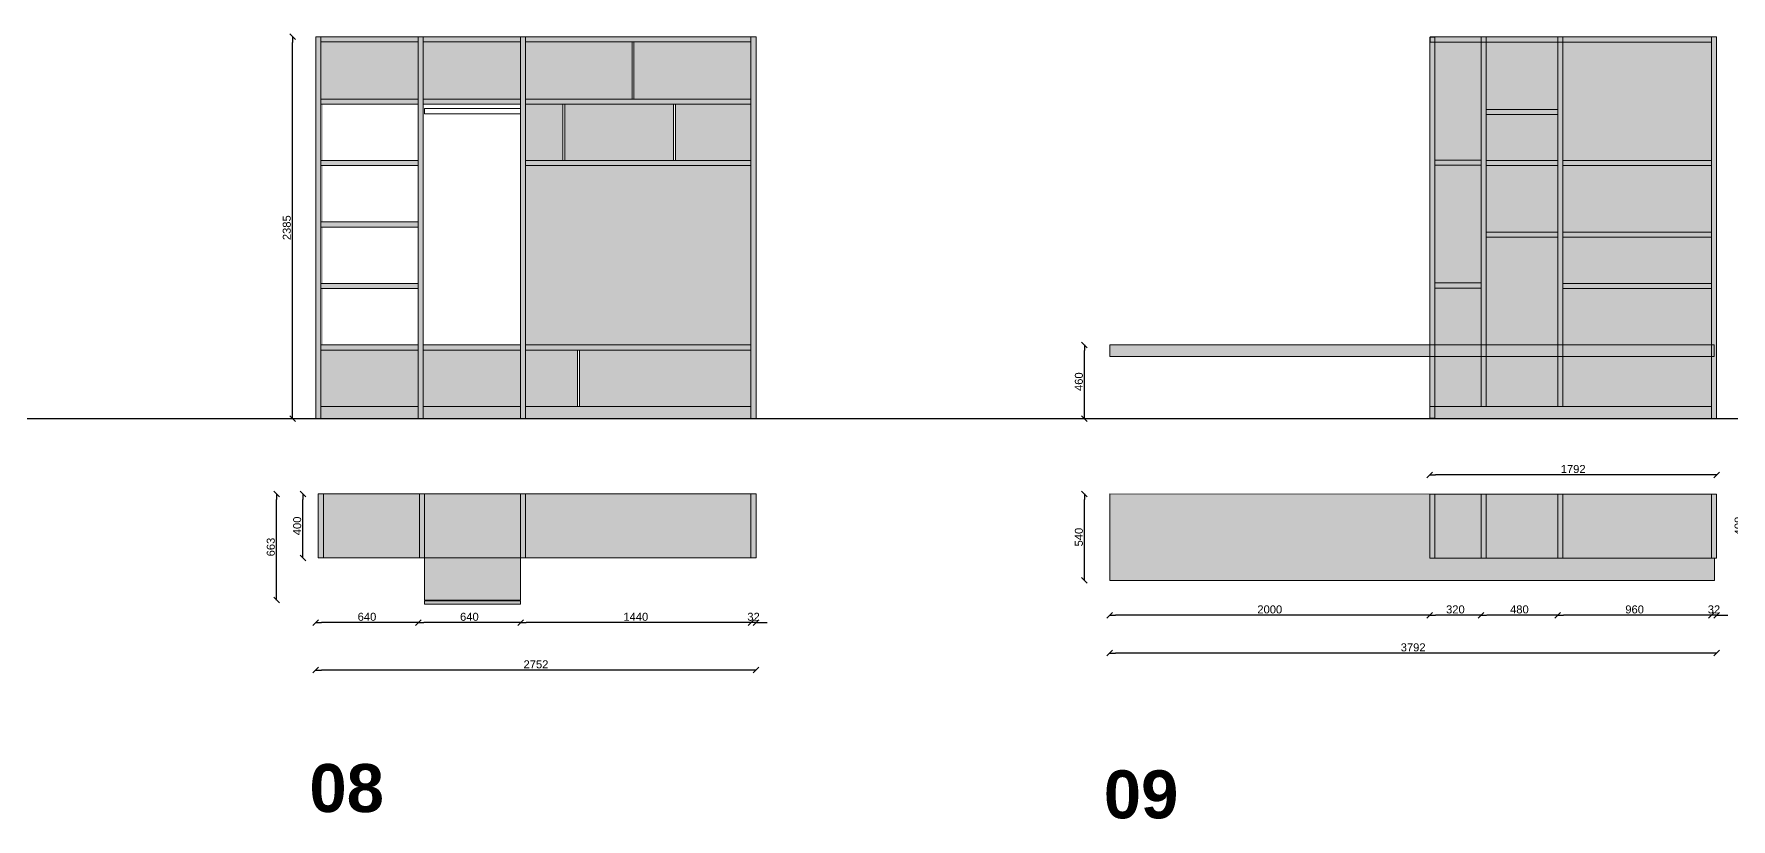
# Model space of a CAD drawing. Header units: inches. Extents: x -2150 to 187520, y -61540 to -22885.
# Drawn here: x 147314 to 157920, y -32477 to -27573 of the extents above; entities that cross this region are included whole.
import ezdxf

# ---------------------------------------------------------------- set-up
doc = ezdxf.new("R2010")
doc.units = ezdxf.units.IN
doc.header["$MEASUREMENT"] = 0
doc.layers.add('Linee arredi', color=3, linetype='Continuous', lineweight=20)
doc.layers.add('Quote', color=5, linetype='Continuous')
doc.styles.add('Arial', font='Arial.ttf')
doc.styles.add('Arial (bold)', font='Arial Bold.ttf')
doc.dimstyles.new('M&C_quote arredo', dxfattribs={"dimtxt": 50, "dimasz": 35.34668, "dimexe": 0, "dimexo": 0, "dimgap": 10, "dimtad": 1, "dimdec": 0, "dimtxsty": 'Arial', "dimblk": 'VW_SLASH', "dimcen": 0, "dimse1": 1, "dimse2": 1, "dimazin": 0, "dimtfac": 1, "dimtdec": 0, "dimtix": 1, "dimtmove": 0, "dimatfit": 0, "dimldrblk": 'VW_SLASH', "dimfxl": 0, "dimfxlon": 1, "dimfrac": 2, "dimtolj": 1, "dimarcsym": 0})

# ---------------------------------------------------------------- blocks, each defined once
blk = doc.blocks.new('VW_SLASH')
at = {"color": 0, "linetype": 'ByBlock', "lineweight": -2, "transparency": 16777216}
blk.add_line((0, 0), (-1, 0), dxfattribs=at)
at = {"color": 0, "linetype": 'Continuous', "lineweight": -2, "transparency": 16777216, "flags": 128}
blk.add_lwpolyline([(0.5, 0.5), (-0.5, -0.5)], dxfattribs=at)
blk = doc.blocks.new('*D713')
at = {"layer": 'Defpoints', "color": 0, "transparency": 16777216}
for p in [(157829, -30847), (154037, -30986), (154037, -31441)]:
    blk.add_point(p, dxfattribs=at)
at = {"layer": 'Quote', "color": 0, "lineweight": -2, "transparency": 16777216}
blk.add_line((157794, -31441), (154073, -31441), dxfattribs=at)
at = {"layer": 'Quote', "color": 0, "lineweight": -2, "transparency": 16777216, "xscale": 35.3466796875, "yscale": 35.3466796875, "zscale": 35.3466796875, "rotation": 180}
blk.add_blockref('VW_SLASH', (154037, -31441), dxfattribs=at)
at = {"layer": 'Quote', "color": 0, "lineweight": -2, "transparency": 16777216, "xscale": 35.3466796875, "yscale": 35.3466796875, "zscale": 35.3466796875}
blk.add_blockref('VW_SLASH', (157829, -31441), dxfattribs=at)
at = {"layer": 'Quote', "color": 0, "transparency": 16777216, "insert": (155933, -31405), "char_height": 50, "attachment_point": 5, "style": 'Arial'}
blk.add_mtext('\\A1;3792', dxfattribs=at)
blk = doc.blocks.new('*D714')
at = {"layer": 'Defpoints', "color": 0, "transparency": 16777216}
for p in [(154037, -30761), (156037, -30761), (154037, -31204)]:
    blk.add_point(p, dxfattribs=at)
at = {"layer": 'Quote', "color": 0, "lineweight": -2, "transparency": 16777216}
blk.add_line((156002, -31204), (154073, -31204), dxfattribs=at)
at = {"layer": 'Quote', "color": 0, "lineweight": -2, "transparency": 16777216, "xscale": 35.3466796875, "yscale": 35.3466796875, "zscale": 35.3466796875, "rotation": 180}
blk.add_blockref('VW_SLASH', (154037, -31204), dxfattribs=at)
at = {"layer": 'Quote', "color": 0, "lineweight": -2, "transparency": 16777216, "xscale": 35.3466796875, "yscale": 35.3466796875, "zscale": 35.3466796875}
blk.add_blockref('VW_SLASH', (156037, -31204), dxfattribs=at)
at = {"layer": 'Quote', "color": 0, "transparency": 16777216, "insert": (155037, -31168), "char_height": 50, "attachment_point": 5, "style": 'Arial'}
blk.add_mtext('\\A1;2000', dxfattribs=at)
blk = doc.blocks.new('*D715')
at = {"layer": 'Defpoints', "color": 0, "transparency": 16777216}
for p in [(156037, -30761), (156357, -31073), (156037, -31204)]:
    blk.add_point(p, dxfattribs=at)
at = {"layer": 'Quote', "color": 0, "lineweight": -2, "transparency": 16777216}
blk.add_line((156322, -31204), (156073, -31204), dxfattribs=at)
at = {"layer": 'Quote', "color": 0, "lineweight": -2, "transparency": 16777216, "xscale": 35.3466796875, "yscale": 35.3466796875, "zscale": 35.3466796875, "rotation": 180}
blk.add_blockref('VW_SLASH', (156037, -31204), dxfattribs=at)
at = {"layer": 'Quote', "color": 0, "lineweight": -2, "transparency": 16777216, "xscale": 35.3466796875, "yscale": 35.3466796875, "zscale": 35.3466796875}
blk.add_blockref('VW_SLASH', (156357, -31204), dxfattribs=at)
at = {"layer": 'Quote', "color": 0, "transparency": 16777216, "insert": (156197, -31168), "char_height": 50, "attachment_point": 5, "style": 'Arial'}
blk.add_mtext('\\A1;320', dxfattribs=at)
blk = doc.blocks.new('*D716')
at = {"layer": 'Defpoints', "color": 0, "transparency": 16777216}
for p in [(156357, -31073), (156837, -31073), (156357, -31204)]:
    blk.add_point(p, dxfattribs=at)
at = {"layer": 'Quote', "color": 0, "lineweight": -2, "transparency": 16777216}
blk.add_line((156802, -31204), (156393, -31204), dxfattribs=at)
at = {"layer": 'Quote', "color": 0, "lineweight": -2, "transparency": 16777216, "xscale": 35.3466796875, "yscale": 35.3466796875, "zscale": 35.3466796875, "rotation": 180}
blk.add_blockref('VW_SLASH', (156357, -31204), dxfattribs=at)
at = {"layer": 'Quote', "color": 0, "lineweight": -2, "transparency": 16777216, "xscale": 35.3466796875, "yscale": 35.3466796875, "zscale": 35.3466796875}
blk.add_blockref('VW_SLASH', (156837, -31204), dxfattribs=at)
at = {"layer": 'Quote', "color": 0, "transparency": 16777216, "insert": (156597, -31168), "char_height": 50, "attachment_point": 5, "style": 'Arial'}
blk.add_mtext('\\A1;480', dxfattribs=at)
blk = doc.blocks.new('*D717')
at = {"layer": 'Defpoints', "color": 0, "transparency": 16777216}
for p in [(156837, -31073), (157797, -31073), (156837, -31204)]:
    blk.add_point(p, dxfattribs=at)
at = {"layer": 'Quote', "color": 0, "lineweight": -2, "transparency": 16777216}
blk.add_line((157762, -31204), (156873, -31204), dxfattribs=at)
at = {"layer": 'Quote', "color": 0, "lineweight": -2, "transparency": 16777216, "xscale": 35.3466796875, "yscale": 35.3466796875, "zscale": 35.3466796875, "rotation": 180}
blk.add_blockref('VW_SLASH', (156837, -31204), dxfattribs=at)
at = {"layer": 'Quote', "color": 0, "lineweight": -2, "transparency": 16777216, "xscale": 35.3466796875, "yscale": 35.3466796875, "zscale": 35.3466796875}
blk.add_blockref('VW_SLASH', (157797, -31204), dxfattribs=at)
at = {"layer": 'Quote', "color": 0, "transparency": 16777216, "insert": (157317, -31168), "char_height": 50, "attachment_point": 5, "style": 'Arial'}
blk.add_mtext('\\A1;960', dxfattribs=at)
blk = doc.blocks.new('*D718')
at = {"layer": 'Defpoints', "color": 0, "transparency": 16777216}
for p in [(157797, -31073), (157829, -31149), (157797, -31204)]:
    blk.add_point(p, dxfattribs=at)
at = {"layer": 'Quote', "color": 0, "lineweight": -2, "transparency": 16777216}
for p, q in [((157762, -31204), (157727, -31204)), ((157829, -31204), (157797, -31204)), ((157865, -31204), (157900, -31204))]:
    blk.add_line(p, q, dxfattribs=at)
at = {"layer": 'Quote', "color": 0, "lineweight": -2, "transparency": 16777216, "xscale": 35.3466796875, "yscale": 35.3466796875, "zscale": 35.3466796875}
blk.add_blockref('VW_SLASH', (157797, -31204), dxfattribs=at)
at = {"layer": 'Quote', "color": 0, "lineweight": -2, "transparency": 16777216, "xscale": 35.3466796875, "yscale": 35.3466796875, "zscale": 35.3466796875, "rotation": 180}
blk.add_blockref('VW_SLASH', (157829, -31204), dxfattribs=at)
at = {"layer": 'Quote', "color": 0, "transparency": 16777216, "insert": (157813, -31168), "char_height": 50, "attachment_point": 5, "style": 'Arial'}
blk.add_mtext('\\A1;32', dxfattribs=at)
blk = doc.blocks.new('*D719')
at = {"layer": 'Defpoints', "color": 0, "transparency": 16777216}
for p in [(157829, -27590), (158049, -27590), (158661, -29975)]:
    blk.add_point(p, dxfattribs=at)
at = {"layer": 'Quote', "color": 0, "lineweight": -2, "transparency": 16777216}
blk.add_line((158049, -29940), (158049, -27626), dxfattribs=at)
at = {"layer": 'Quote', "color": 0, "lineweight": -2, "transparency": 16777216, "xscale": 35.3466796875, "yscale": 35.3466796875, "zscale": 35.3466796875}
for p, rotation in [((158049, -27590), 90), ((158049, -29975), 270)]:
    blk.add_blockref('VW_SLASH', p, dxfattribs=dict(at, rotation=rotation))
at = {"layer": 'Quote', "color": 0, "transparency": 16777216, "insert": (158014, -28783), "char_height": 50, "attachment_point": 5, "rotation": 90, "style": 'Arial'}
blk.add_mtext('\\A1;2385', dxfattribs=at)
blk = doc.blocks.new('*D720')
at = {"layer": 'Defpoints', "color": 0, "transparency": 16777216}
for p in [(156037, -30327), (156037, -30447), (157829, -30447)]:
    blk.add_point(p, dxfattribs=at)
at = {"layer": 'Quote', "color": 0, "lineweight": -2, "transparency": 16777216}
blk.add_line((157794, -30327), (156073, -30327), dxfattribs=at)
at = {"layer": 'Quote', "color": 0, "lineweight": -2, "transparency": 16777216, "xscale": 35.3466796875, "yscale": 35.3466796875, "zscale": 35.3466796875, "rotation": 180}
blk.add_blockref('VW_SLASH', (156037, -30327), dxfattribs=at)
at = {"layer": 'Quote', "color": 0, "lineweight": -2, "transparency": 16777216, "xscale": 35.3466796875, "yscale": 35.3466796875, "zscale": 35.3466796875}
blk.add_blockref('VW_SLASH', (157829, -30327), dxfattribs=at)
at = {"layer": 'Quote', "color": 0, "transparency": 16777216, "insert": (156933, -30291), "char_height": 50, "attachment_point": 5, "style": 'Arial'}
blk.add_mtext('\\A1;1792', dxfattribs=at)
blk = doc.blocks.new('*D721')
at = {"layer": 'Defpoints', "color": 0, "transparency": 16777216}
for p in [(153879, -29515), (154037, -29515), (154037, -29975)]:
    blk.add_point(p, dxfattribs=at)
at = {"layer": 'Quote', "color": 0, "lineweight": -2, "transparency": 16777216}
blk.add_line((153879, -29940), (153879, -29551), dxfattribs=at)
at = {"layer": 'Quote', "color": 0, "lineweight": -2, "transparency": 16777216, "xscale": 35.3466796875, "yscale": 35.3466796875, "zscale": 35.3466796875}
for p, rotation in [((153879, -29515), 90), ((153879, -29975), 270)]:
    blk.add_blockref('VW_SLASH', p, dxfattribs=dict(at, rotation=rotation))
at = {"layer": 'Quote', "color": 0, "transparency": 16777216, "insert": (153844, -29745), "char_height": 50, "attachment_point": 5, "rotation": 90, "style": 'Arial'}
blk.add_mtext('\\A1;460', dxfattribs=at)
blk = doc.blocks.new('*D722')
at = {"layer": 'Defpoints', "color": 0, "transparency": 16777216}
for p in [(153879, -30446), (154037, -30446), (154037, -30986)]:
    blk.add_point(p, dxfattribs=at)
at = {"layer": 'Quote', "color": 0, "lineweight": -2, "transparency": 16777216}
blk.add_line((153879, -30951), (153879, -30482), dxfattribs=at)
at = {"layer": 'Quote', "color": 0, "lineweight": -2, "transparency": 16777216, "xscale": 35.3466796875, "yscale": 35.3466796875, "zscale": 35.3466796875}
for p, rotation in [((153879, -30446), 90), ((153879, -30986), 270)]:
    blk.add_blockref('VW_SLASH', p, dxfattribs=dict(at, rotation=rotation))
at = {"layer": 'Quote', "color": 0, "transparency": 16777216, "insert": (153844, -30716), "char_height": 50, "attachment_point": 5, "rotation": 90, "style": 'Arial'}
blk.add_mtext('\\A1;540', dxfattribs=at)
blk = doc.blocks.new('*D723')
at = {"layer": 'Defpoints', "color": 0, "transparency": 16777216}
for p in [(157829, -30447), (158003, -30447), (157829, -30847)]:
    blk.add_point(p, dxfattribs=at)
at = {"layer": 'Quote', "color": 0, "lineweight": -2, "transparency": 16777216}
blk.add_line((158003, -30812), (158003, -30483), dxfattribs=at)
at = {"layer": 'Quote', "color": 0, "lineweight": -2, "transparency": 16777216, "xscale": 35.3466796875, "yscale": 35.3466796875, "zscale": 35.3466796875}
for p, rotation in [((158003, -30447), 90), ((158003, -30847), 270)]:
    blk.add_blockref('VW_SLASH', p, dxfattribs=dict(at, rotation=rotation))
at = {"layer": 'Quote', "color": 0, "transparency": 16777216, "insert": (157967, -30647), "char_height": 50, "attachment_point": 5, "rotation": 90, "style": 'Arial'}
blk.add_mtext('\\A1;400', dxfattribs=at)
blk = doc.blocks.new('*D732')
at = {"layer": 'Defpoints', "color": 0, "transparency": 16777216}
for p in [(150355, -29796), (151795, -29720), (150355, -31250)]:
    blk.add_point(p, dxfattribs=at)
at = {"layer": 'Quote', "color": 0, "lineweight": -2, "transparency": 16777216}
blk.add_line((151759, -31250), (150390, -31250), dxfattribs=at)
at = {"layer": 'Quote', "color": 0, "lineweight": -2, "transparency": 16777216, "xscale": 35.3466796875, "yscale": 35.3466796875, "zscale": 35.3466796875, "rotation": 180}
blk.add_blockref('VW_SLASH', (150355, -31250), dxfattribs=at)
at = {"layer": 'Quote', "color": 0, "lineweight": -2, "transparency": 16777216, "xscale": 35.3466796875, "yscale": 35.3466796875, "zscale": 35.3466796875}
blk.add_blockref('VW_SLASH', (151795, -31250), dxfattribs=at)
at = {"layer": 'Quote', "color": 0, "transparency": 16777216, "insert": (151075, -31214), "char_height": 50, "attachment_point": 5, "style": 'Arial'}
blk.add_mtext('\\A1;1440', dxfattribs=at)
blk = doc.blocks.new('*D733')
at = {"layer": 'Defpoints', "color": 0, "transparency": 16777216}
for p in [(151795, -29720), (151827, -29796), (151795, -31250)]:
    blk.add_point(p, dxfattribs=at)
at = {"layer": 'Quote', "color": 0, "lineweight": -2, "transparency": 16777216}
for p, q in [((151759, -31250), (151724, -31250)), ((151827, -31250), (151795, -31250)), ((151862, -31250), (151897, -31250))]:
    blk.add_line(p, q, dxfattribs=at)
at = {"layer": 'Quote', "color": 0, "lineweight": -2, "transparency": 16777216, "xscale": 35.3466796875, "yscale": 35.3466796875, "zscale": 35.3466796875}
blk.add_blockref('VW_SLASH', (151795, -31250), dxfattribs=at)
at = {"layer": 'Quote', "color": 0, "lineweight": -2, "transparency": 16777216, "xscale": 35.3466796875, "yscale": 35.3466796875, "zscale": 35.3466796875, "rotation": 180}
blk.add_blockref('VW_SLASH', (151827, -31250), dxfattribs=at)
at = {"layer": 'Quote', "color": 0, "transparency": 16777216, "insert": (151811, -31214), "char_height": 50, "attachment_point": 5, "style": 'Arial'}
blk.add_mtext('\\A1;32', dxfattribs=at)
blk = doc.blocks.new('*D734')
at = {"layer": 'Defpoints', "color": 0, "transparency": 16777216}
for p in [(148995, -30446), (149733, -30446), (149733, -30846)]:
    blk.add_point(p, dxfattribs=at)
at = {"layer": 'Quote', "color": 0, "lineweight": -2, "transparency": 16777216}
blk.add_line((148995, -30811), (148995, -30482), dxfattribs=at)
at = {"layer": 'Quote', "color": 0, "lineweight": -2, "transparency": 16777216, "xscale": 35.3466796875, "yscale": 35.3466796875, "zscale": 35.3466796875}
for p, rotation in [((148995, -30446), 90), ((148995, -30846), 270)]:
    blk.add_blockref('VW_SLASH', p, dxfattribs=dict(at, rotation=rotation))
at = {"layer": 'Quote', "color": 0, "transparency": 16777216, "insert": (148959, -30646), "char_height": 50, "attachment_point": 5, "rotation": 90, "style": 'Arial'}
blk.add_mtext('\\A1;400', dxfattribs=at)
blk = doc.blocks.new('*D735')
at = {"layer": 'Defpoints', "color": 0, "transparency": 16777216}
for p in [(149075, -29975), (151827, -29975), (149075, -31547)]:
    blk.add_point(p, dxfattribs=at)
at = {"layer": 'Quote', "color": 0, "lineweight": -2, "transparency": 16777216}
blk.add_line((151791, -31547), (149110, -31547), dxfattribs=at)
at = {"layer": 'Quote', "color": 0, "lineweight": -2, "transparency": 16777216, "xscale": 35.3466796875, "yscale": 35.3466796875, "zscale": 35.3466796875, "rotation": 180}
blk.add_blockref('VW_SLASH', (149075, -31547), dxfattribs=at)
at = {"layer": 'Quote', "color": 0, "lineweight": -2, "transparency": 16777216, "xscale": 35.3466796875, "yscale": 35.3466796875, "zscale": 35.3466796875}
blk.add_blockref('VW_SLASH', (151827, -31547), dxfattribs=at)
at = {"layer": 'Quote', "color": 0, "transparency": 16777216, "insert": (150451, -31511), "char_height": 50, "attachment_point": 5, "style": 'Arial'}
blk.add_mtext('\\A1;2752', dxfattribs=at)
blk = doc.blocks.new('*D736')
at = {"layer": 'Defpoints', "color": 0, "transparency": 16777216}
for p in [(149075, -29796), (149715, -29796), (149075, -31250)]:
    blk.add_point(p, dxfattribs=at)
at = {"layer": 'Quote', "color": 0, "lineweight": -2, "transparency": 16777216}
blk.add_line((149679, -31250), (149110, -31250), dxfattribs=at)
at = {"layer": 'Quote', "color": 0, "lineweight": -2, "transparency": 16777216, "xscale": 35.3466796875, "yscale": 35.3466796875, "zscale": 35.3466796875, "rotation": 180}
blk.add_blockref('VW_SLASH', (149075, -31250), dxfattribs=at)
at = {"layer": 'Quote', "color": 0, "lineweight": -2, "transparency": 16777216, "xscale": 35.3466796875, "yscale": 35.3466796875, "zscale": 35.3466796875}
blk.add_blockref('VW_SLASH', (149715, -31250), dxfattribs=at)
at = {"layer": 'Quote', "color": 0, "transparency": 16777216, "insert": (149395, -31214), "char_height": 50, "attachment_point": 5, "style": 'Arial'}
blk.add_mtext('\\A1;640', dxfattribs=at)
blk = doc.blocks.new('*D737')
at = {"layer": 'Defpoints', "color": 0, "transparency": 16777216}
for p in [(150355, -29567), (149715, -29796), (149715, -31250)]:
    blk.add_point(p, dxfattribs=at)
at = {"layer": 'Quote', "color": 0, "lineweight": -2, "transparency": 16777216}
blk.add_line((150319, -31250), (149750, -31250), dxfattribs=at)
at = {"layer": 'Quote', "color": 0, "lineweight": -2, "transparency": 16777216, "xscale": 35.3466796875, "yscale": 35.3466796875, "zscale": 35.3466796875, "rotation": 180}
blk.add_blockref('VW_SLASH', (149715, -31250), dxfattribs=at)
at = {"layer": 'Quote', "color": 0, "lineweight": -2, "transparency": 16777216, "xscale": 35.3466796875, "yscale": 35.3466796875, "zscale": 35.3466796875}
blk.add_blockref('VW_SLASH', (150355, -31250), dxfattribs=at)
at = {"layer": 'Quote', "color": 0, "transparency": 16777216, "insert": (150035, -31214), "char_height": 50, "attachment_point": 5, "style": 'Arial'}
blk.add_mtext('\\A1;640', dxfattribs=at)
blk = doc.blocks.new('*D738')
at = {"layer": 'Defpoints', "color": 0, "transparency": 16777216}
for p in [(148830, -30446), (150355, -30446), (149755, -31109)]:
    blk.add_point(p, dxfattribs=at)
at = {"layer": 'Quote', "color": 0, "lineweight": -2, "transparency": 16777216}
blk.add_line((148830, -31074), (148830, -30482), dxfattribs=at)
at = {"layer": 'Quote', "color": 0, "lineweight": -2, "transparency": 16777216, "xscale": 35.3466796875, "yscale": 35.3466796875, "zscale": 35.3466796875}
for p, rotation in [((148830, -30446), 90), ((148830, -31109), 270)]:
    blk.add_blockref('VW_SLASH', p, dxfattribs=dict(at, rotation=rotation))
at = {"layer": 'Quote', "color": 0, "transparency": 16777216, "insert": (148794, -30778), "char_height": 50, "attachment_point": 5, "rotation": 90, "style": 'Arial'}
blk.add_mtext('\\A1;663', dxfattribs=at)
blk = doc.blocks.new('*D739')
at = {"layer": 'Defpoints', "color": 0, "transparency": 16777216}
for p in [(148930, -27590), (149075, -27590), (149968, -29975)]:
    blk.add_point(p, dxfattribs=at)
at = {"layer": 'Quote', "color": 0, "lineweight": -2, "transparency": 16777216}
blk.add_line((148930, -29940), (148930, -27626), dxfattribs=at)
at = {"layer": 'Quote', "color": 0, "lineweight": -2, "transparency": 16777216, "xscale": 35.3466796875, "yscale": 35.3466796875, "zscale": 35.3466796875}
for p, rotation in [((148930, -27590), 90), ((148930, -29975), 270)]:
    blk.add_blockref('VW_SLASH', p, dxfattribs=dict(at, rotation=rotation))
at = {"layer": 'Quote', "color": 0, "transparency": 16777216, "insert": (148894, -28783), "char_height": 50, "attachment_point": 5, "rotation": 90, "style": 'Arial'}
blk.add_mtext('\\A1;2385', dxfattribs=at)

msp = doc.modelspace()

# ---------------------------------------------------------------- hatches: boundary and pattern name
at = {"layer": 'Linee arredi'}
h = msp.add_hatch(color=7, dxfattribs=at)
h.dxf.hatch_style = 1
h.paths.add_polyline_path([(149074.5, -27590.2), (149106.5, -27590.2), (149106.5, -29975.2), (149074.5, -29975.2)])
h = msp.add_hatch(color=7, dxfattribs=at)
h.dxf.hatch_style = 1
h.paths.add_polyline_path([(149106.5, -27590.2), (149714.5, -27590.2), (149714.5, -27622.2), (149106.5, -27622.2)])
h = msp.add_hatch(color=254, dxfattribs=at)
h.dxf.hatch_style = 1
h.paths.add_polyline_path([(149714.5, -27622.2), (149106.5, -27622.2), (149106.5, -27979.2), (149714.5, -27979.2)])
h.paths.add_polyline_path([(150354.5, -27622.2), (149746.5, -27622.2), (149746.5, -27979.2), (150354.5, -27979.2)])
h.paths.add_polyline_path([(151051.3, -27622.2), (150386.5, -27622.2), (150386.5, -27979.2), (151051.3, -27979.2)])
h.paths.add_polyline_path([(151794.5, -27622.2), (151063.3, -27622.2), (151063.3, -27979.2), (151794.5, -27979.2)])
h.paths.add_polyline_path([(150619.5, -28011.2), (150386.5, -28011.2), (150386.5, -28363.2), (150619.5, -28363.2)])
h.paths.add_polyline_path([(151310.5, -28011.2), (150631.5, -28011.2), (150631.5, -28363.2), (151310.5, -28363.2)])
h.paths.add_polyline_path([(151794.5, -28011.2), (151322.5, -28011.2), (151322.5, -28363.2), (151794.5, -28363.2)])
h.paths.add_polyline_path([(151794.5, -29547.2), (150723.6, -29547.2), (150723.6, -29899.2), (151794.5, -29899.2)])
h.paths.add_polyline_path([(150711.6, -29547.2), (150386.5, -29547.2), (150386.5, -29899.2), (150711.6, -29899.2)])
h.paths.add_polyline_path([(150354.5, -29547.2), (149746.5, -29547.2), (149746.5, -29899.2), (150354.5, -29899.2)])
h.paths.add_polyline_path([(149714.5, -29547.2), (149106.5, -29547.2), (149106.5, -29899.2), (149714.5, -29899.2)])
h.paths.add_polyline_path([(149120.5, -29163.2), (149106.5, -29163.2), (149106.5, -29515.2), (149714.5, -29515.2), (149714.5, -29512.8), (149120.5, -29512.8)])
h.paths.add_polyline_path([(149120.5, -28779.2), (149106.5, -28779.2), (149106.5, -29131.2), (149120.5, -29131.2)])
h.paths.add_polyline_path([(149120.5, -28395.2), (149106.5, -28395.2), (149106.5, -28747.2), (149120.5, -28747.2)])
h.paths.add_polyline_path([(149120.5, -28011.2), (149106.5, -28011.2), (149106.5, -28363.2), (149120.5, -28363.2)])
h = msp.add_hatch(color=7, dxfattribs=at)
h.dxf.hatch_style = 1
h.paths.add_polyline_path([(149714.5, -27590.2), (149746.5, -27590.2), (149746.5, -29975.2), (149714.5, -29975.2)])
h = msp.add_hatch(color=7, dxfattribs=at)
h.dxf.hatch_style = 1
h.paths.add_polyline_path([(149746.5, -27590.2), (150354.5, -27590.2), (150354.5, -27622.2), (149746.5, -27622.2)])
h = msp.add_hatch(color=7, dxfattribs=at)
h.dxf.hatch_style = 1
h.paths.add_polyline_path([(150354.5, -27590.2), (150386.5, -27590.2), (150386.5, -29975.2), (150354.5, -29975.2)])
h = msp.add_hatch(color=7, dxfattribs=at)
h.dxf.hatch_style = 1
h.paths.add_polyline_path([(150386.5, -27590.2), (151794.5, -27590.2), (151794.5, -27622.2), (150386.5, -27622.2)])
h = msp.add_hatch(color=7, dxfattribs=at)
h.dxf.hatch_style = 1
h.paths.add_polyline_path([(151794.5, -27590.2), (151826.5, -27590.2), (151826.5, -29975.2), (151794.5, -29975.2)])
h = msp.add_hatch(color=7, dxfattribs=at)
h.dxf.hatch_style = 1
h.paths.add_polyline_path([(156037.4, -27592.3), (156069.4, -27592.3), (156069.4, -29972.3), (156037.4, -29972.3)])
h = msp.add_hatch(color=7, dxfattribs=at)
h.dxf.hatch_style = 1
h.paths.add_polyline_path([(156039.2, -27623.4), (156039.2, -27591.4), (157797.4, -27591.4), (157797.4, -27623.4)])
h = msp.add_hatch(color=254, dxfattribs=at)
h.dxf.hatch_style = 1
h.paths.add_polyline_path([(156869.4, -27623.4), (156869.4, -28363.1), (157797.4, -28363.1), (157797.4, -27623.4)])
h.paths.add_polyline_path([(156357.4, -27623.4), (156069.4, -27623.4), (156069.4, -28360.2), (156357.4, -28360.2)])
h.paths.add_polyline_path([(156837.4, -28044.4), (156837.4, -27623.4), (156389.4, -27623.4), (156389.4, -28044.4)])
h.paths.add_polyline_path([(156837.4, -28363.1), (156837.4, -28076.4), (156389.4, -28076.4), (156389.4, -28363.1)])
h.paths.add_polyline_path([(156837.4, -28811), (156837.4, -28395.1), (156389.4, -28395.1), (156389.4, -28811)])
h.paths.add_polyline_path([(156357.4, -28392.2), (156069.4, -28392.2), (156069.4, -29128.1), (156357.4, -29128.1)])
h.paths.add_polyline_path([(156357.4, -29160.1), (156069.4, -29160.1), (156069.4, -29514.9), (156357.4, -29514.9)])
h.paths.add_polyline_path([(156389.4, -29514.9), (156837.4, -29514.9), (156837.4, -28843), (156389.4, -28843)])
h.paths.add_polyline_path([(157797.4, -29514.9), (157797.4, -29163), (156869.4, -29163), (156869.4, -29514.9)])
h.paths.add_polyline_path([(156869.4, -29586.9), (156869.4, -29899.2), (157797.4, -29899.2), (157797.4, -29586.9)])
h.paths.add_polyline_path([(156389.4, -29586.9), (156389.4, -29899.2), (156837.4, -29899.2), (156837.4, -29586.9)])
h.paths.add_polyline_path([(156069.4, -29586.9), (156069.4, -29899.2), (156357.4, -29899.2), (156357.4, -29586.9)])
h.paths.add_polyline_path([(156869.4, -29131), (157797.4, -29131), (157797.4, -28843), (156869.4, -28843)])
h.paths.add_polyline_path([(156869.4, -28811), (157797.4, -28811), (157797.4, -28395.1), (156869.4, -28395.1)])
h = msp.add_hatch(color=7, dxfattribs=at)
h.dxf.hatch_style = 1
h.paths.add_polyline_path([(156357.4, -27591.4), (156389.4, -27591.4), (156389.4, -29899.2), (156357.4, -29899.2)])
h = msp.add_hatch(color=7, dxfattribs=at)
h.dxf.hatch_style = 1
h.paths.add_polyline_path([(156837.4, -27591.4), (156869.4, -27591.4), (156869.4, -29899.2), (156837.4, -29899.2)])
h = msp.add_hatch(color=7, dxfattribs=at)
h.dxf.hatch_style = 1
h.paths.add_polyline_path([(157797.4, -27591.4), (157829.4, -27591.4), (157829.4, -29975.2), (157797.4, -29975.2)])
h = msp.add_hatch(color=7, dxfattribs=at)
h.dxf.hatch_style = 1
h.paths.add_polyline_path([(149106.5, -27979.2), (149714.5, -27979.2), (149714.5, -28011.2), (149106.5, -28011.2)])
h = msp.add_hatch(color=7, dxfattribs=at)
h.dxf.hatch_style = 1
h.paths.add_polyline_path([(149746.5, -27979.2), (150354.5, -27979.2), (150354.5, -28011.2), (149746.5, -28011.2)])
h = msp.add_hatch(color=7, dxfattribs=at)
h.dxf.hatch_style = 1
h.paths.add_polyline_path([(150386.5, -27979.2), (151794.5, -27979.2), (151794.5, -28011.2), (150386.5, -28011.2)])
h = msp.add_hatch(color=253, dxfattribs=at)
h.dxf.hatch_style = 1
h.paths.add_polyline_path([(151310.5, -28363.2), (151310.5, -28011.2), (150631.5, -28011.2), (150631.5, -28363.2)])
h.paths.add_polyline_path([(151322.5, -28363.2), (151794.5, -28363.2), (151794.5, -28011.2), (151322.5, -28011.2)])
h.paths.add_polyline_path([(150619.5, -28011.2), (150386.5, -28011.2), (150386.5, -28363.2), (150619.5, -28363.2)])
h = msp.add_hatch(color=7, dxfattribs=at)
h.dxf.hatch_style = 1
h.paths.add_polyline_path([(156389.3, -28076.4), (156389.3, -28044.4), (156837.3, -28044.4), (156837.3, -28076.4)])
h = msp.add_hatch(color=7, dxfattribs=at)
h.dxf.hatch_style = 1
h.paths.add_polyline_path([(149106.5, -28363.2), (149714.5, -28363.2), (149714.5, -28395.2), (149106.5, -28395.2)])
h = msp.add_hatch(color=7, dxfattribs=at)
h.dxf.hatch_style = 1
h.paths.add_polyline_path([(150386.5, -28363.2), (151794.5, -28363.2), (151794.5, -28395.2), (150386.5, -28395.2)])
h = msp.add_hatch(color=253, dxfattribs=at)
h.dxf.hatch_style = 1
h.paths.add_polyline_path([(150386.5, -29515.2), (151794.5, -29515.2), (151794.5, -28395.2), (150386.5, -28395.2)])
h = msp.add_hatch(color=7, dxfattribs=at)
h.dxf.hatch_style = 1
h.paths.add_polyline_path([(156069.4, -28392.2), (156069.4, -28360.2), (156357.4, -28360.2), (156357.4, -28392.2)])
h = msp.add_hatch(color=7, dxfattribs=at)
h.dxf.hatch_style = 1
h.paths.add_polyline_path([(156389.4, -28395.1), (156389.4, -28363.1), (156837.4, -28363.1), (156837.4, -28395.1)])
h = msp.add_hatch(color=7, dxfattribs=at)
h.dxf.hatch_style = 1
h.paths.add_polyline_path([(156869.4, -28395.1), (156869.4, -28363.1), (157797.4, -28363.1), (157797.4, -28395.1)])
h = msp.add_hatch(color=7, dxfattribs=at)
h.dxf.hatch_style = 1
h.paths.add_polyline_path([(149106.5, -28747.2), (149714.5, -28747.2), (149714.5, -28779.2), (149106.5, -28779.2)])
h = msp.add_hatch(color=7, dxfattribs=at)
h.dxf.hatch_style = 1
h.paths.add_polyline_path([(156389.4, -28843), (156389.4, -28811), (156837.4, -28811), (156837.4, -28843)])
h = msp.add_hatch(color=7, dxfattribs=at)
h.dxf.hatch_style = 1
h.paths.add_polyline_path([(156869.4, -28843), (156869.4, -28811), (157797.4, -28811), (157797.4, -28843)])
h = msp.add_hatch(color=7, dxfattribs=at)
h.dxf.hatch_style = 1
h.paths.add_polyline_path([(149106.5, -29131.2), (149714.5, -29131.2), (149714.5, -29163.2), (149106.5, -29163.2)])
h = msp.add_hatch(color=7, dxfattribs=at)
h.dxf.hatch_style = 1
h.paths.add_polyline_path([(156069.4, -29160.1), (156069.4, -29128.1), (156357.4, -29128.1), (156357.4, -29160.1)])
h = msp.add_hatch(color=7, dxfattribs=at)
h.dxf.hatch_style = 1
h.paths.add_polyline_path([(156869.4, -29163), (156869.4, -29131), (157797.4, -29131), (157797.4, -29163)])
h = msp.add_hatch(color=7, dxfattribs=at)
h.dxf.hatch_style = 1
h.paths.add_polyline_path([(149106.5, -29515.2), (149714.5, -29515.2), (149714.5, -29547.2), (149106.5, -29547.2)])
h = msp.add_hatch(color=7, dxfattribs=at)
h.dxf.hatch_style = 1
h.paths.add_polyline_path([(149746.5, -29515.2), (150354.5, -29515.2), (150354.5, -29547.2), (149746.5, -29547.2)])
h = msp.add_hatch(color=7, dxfattribs=at)
h.dxf.hatch_style = 1
h.paths.add_polyline_path([(150386.5, -29515.2), (151794.5, -29515.2), (151794.5, -29547.2), (150386.5, -29547.2)])
h = msp.add_hatch(color=252, dxfattribs=at)
h.dxf.hatch_style = 1
h.paths.add_polyline_path([(154037.4, -29586.9), (154037.4, -29514.9), (157814.4, -29514.9), (157814.4, -29586.9)])
h = msp.add_hatch(color=7, dxfattribs=at)
h.dxf.hatch_style = 1
h.paths.add_polyline_path([(149106.5, -29975.2), (149106.5, -29899.2), (149714.5, -29899.2), (149714.5, -29975.2)])
h = msp.add_hatch(color=7, dxfattribs=at)
h.dxf.hatch_style = 1
h.paths.add_polyline_path([(149746.5, -29975.2), (149746.5, -29899.2), (150354.5, -29899.2), (150354.5, -29975.2)])
h = msp.add_hatch(color=7, dxfattribs=at)
h.dxf.hatch_style = 1
h.paths.add_polyline_path([(150386.5, -29975.2), (150386.5, -29899.2), (151794.5, -29899.2), (151794.5, -29975.2)])
h = msp.add_hatch(color=7, dxfattribs=at)
h.dxf.hatch_style = 1
h.paths.add_polyline_path([(156037.4, -29975.2), (156037.4, -29899.2), (157797.4, -29899.2), (157797.4, -29975.2)])
h = msp.add_hatch(color=7, dxfattribs=at)
h.dxf.hatch_style = 1
h.paths.add_polyline_path([(149122.5, -30446.2), (149090.5, -30446.2), (149090.5, -30846.2), (149122.5, -30846.2)])
h.paths.add_polyline_path([(149722.5, -30446.2), (149122.5, -30446.2), (149122.5, -30846.2), (149722.5, -30846.2)])
h.paths.add_polyline_path([(149754.5, -30446.2), (149722.5, -30446.2), (149722.5, -30846.2), (149754.5, -30846.2)])
h.paths.add_polyline_path([(150354.5, -30446.2), (149754.5, -30446.2), (149754.5, -30846.2), (150354.5, -30846.2)])
h.paths.add_polyline_path([(150386.5, -30446.2), (150354.5, -30446.2), (150354.5, -30846.2), (150386.5, -30846.2)])
h.paths.add_polyline_path([(151634.5, -30446.2), (150386.5, -30446.2), (150386.5, -30846.2), (151634.5, -30846.2)])
h.paths.add_polyline_path([(151826.5, -30446.2), (151794.5, -30446.2), (151794.5, -30846.2), (151826.5, -30846.2)])
h.paths.add_polyline_path([(151794.5, -30446.2), (151666.5, -30446.2), (151666.5, -30846.2), (151794.5, -30846.2)])
h.paths.add_polyline_path([(151666.5, -30446.2), (151634.5, -30446.2), (151634.5, -30846.2), (151666.5, -30846.2)])
h = msp.add_hatch(color=252, dxfattribs=at)
h.dxf.hatch_style = 1
h.paths.add_polyline_path([(154037.4, -30446.2), (154037.4, -30986.2), (157815.4, -30986.2), (157815.4, -30847.2), (156037.4, -30847.2), (156037.4, -30447.2)])
h = msp.add_hatch(color=7, dxfattribs=at)
h.dxf.hatch_style = 1
h.paths.add_polyline_path([(156069.4, -30447.2), (156037.4, -30447.2), (156037.4, -30847.2), (156069.4, -30847.2)])
h.paths.add_polyline_path([(156357.4, -30447.2), (156069.4, -30447.2), (156069.4, -30847.2), (156357.4, -30847.2)])
h.paths.add_polyline_path([(156389.4, -30447.2), (156357.4, -30447.2), (156357.4, -30847.2), (156389.4, -30847.2)])
h.paths.add_polyline_path([(156837.4, -30447.2), (156389.4, -30447.2), (156389.4, -30847.2), (156837.4, -30847.2)])
h.paths.add_polyline_path([(156869.4, -30447.2), (156837.4, -30447.2), (156837.4, -30847.2), (156869.4, -30847.2)])
h.paths.add_polyline_path([(157797.4, -30447.2), (156869.4, -30447.2), (156869.4, -30847.2), (157797.4, -30847.2)])
h.paths.add_polyline_path([(157829.4, -30447.2), (157797.4, -30447.2), (157797.4, -30847.2), (157829.4, -30847.2)])
h = msp.add_hatch(color=252, dxfattribs=at)
h.dxf.hatch_style = 1
h.paths.add_polyline_path([(150354.5, -30846.2), (149754.5, -30846.2), (149754.5, -31109.2), (150354.5, -31109.2)])
h.paths.add_polyline_path([(150354.5, -31113.2), (149754.5, -31113.2), (149754.5, -31135.2), (150354.5, -31135.2)])

# ---------------------------------------------------------------- linework, layer by layer
msp.add_line((108374, -29975.2), (168905.9, -29975.2))
at = {"layer": 'Linee arredi', "linetype": 'Continuous', "lineweight": 5, "transparency": 33554687, "flags": 128}
for points in [[(149074.5, -27590.2), (149106.5, -27590.2), (149106.5, -29975.2), (149074.5, -29975.2)], [(149106.5, -27590.2), (149714.5, -27590.2), (149714.5, -27622.2), (149106.5, -27622.2)], [(149714.5, -27590.2), (149746.5, -27590.2), (149746.5, -29975.2), (149714.5, -29975.2)], [(149746.5, -27590.2), (150354.5, -27590.2), (150354.5, -27622.2), (149746.5, -27622.2)], [(150354.5, -27590.2), (150386.5, -27590.2), (150386.5, -29975.2), (150354.5, -29975.2)], [(150386.5, -27590.2), (151794.5, -27590.2), (151794.5, -27622.2), (150386.5, -27622.2)], [(151794.5, -27590.2), (151826.5, -27590.2), (151826.5, -29975.2), (151794.5, -29975.2)], [(149106.5, -27979.2), (149714.5, -27979.2), (149714.5, -28011.2), (149106.5, -28011.2)], [(149746.5, -27979.2), (150354.5, -27979.2), (150354.5, -28011.2), (149746.5, -28011.2)], [(150386.5, -27979.2), (151794.5, -27979.2), (151794.5, -28011.2), (150386.5, -28011.2)], [(149106.5, -28363.2), (149714.5, -28363.2), (149714.5, -28395.2), (149106.5, -28395.2)], [(150386.5, -28363.2), (151794.5, -28363.2), (151794.5, -28395.2), (150386.5, -28395.2)], [(149106.5, -28747.2), (149714.5, -28747.2), (149714.5, -28779.2), (149106.5, -28779.2)], [(149106.5, -29131.2), (149714.5, -29131.2), (149714.5, -29163.2), (149106.5, -29163.2)], [(149106.5, -29515.2), (149714.5, -29515.2), (149714.5, -29547.2), (149106.5, -29547.2)], [(150386.5, -29515.2), (151794.5, -29515.2), (151794.5, -29547.2), (150386.5, -29547.2)], [(149106.5, -29975.2), (149106.5, -29899.2), (149714.5, -29899.2), (149714.5, -29975.2)], [(149746.5, -29975.2), (149746.5, -29899.2), (150354.5, -29899.2), (150354.5, -29975.2)], [(150386.5, -29975.2), (150386.5, -29899.2), (151794.5, -29899.2), (151794.5, -29975.2)], [(149090.5, -30446.2), (149122.5, -30446.2), (149122.5, -30846.2), (149090.5, -30846.2)], [(149122.5, -30446.2), (149722.5, -30446.2), (149722.5, -30846.2), (149122.5, -30846.2)], [(149722.5, -30446.2), (149754.5, -30446.2), (149754.5, -30846.2), (149722.5, -30846.2)], [(149754.5, -30446.2), (150354.5, -30446.2), (150354.5, -30846.2), (149754.5, -30846.2)], [(150354.5, -30446.2), (150386.5, -30446.2), (150386.5, -30846.2), (150354.5, -30846.2)], [(150386.5, -30446.2), (151794.5, -30446.2), (151794.5, -30846.2), (150386.5, -30846.2)], [(151794.5, -30446.2), (151826.5, -30446.2), (151826.5, -30846.2), (151794.5, -30846.2)], [(150354.5, -30846.2), (149754.5, -30846.2), (149754.5, -31109.2), (150354.5, -31109.2), (150354.5, -30846.2)]]:
    msp.add_lwpolyline(points, close=True, dxfattribs=at)
at = {"layer": 'Linee arredi', "linetype": 'Continuous', "lineweight": 15, "transparency": 33554687, "flags": 128}
for points in [[(151063.3, -27622.2), (151051.3, -27622.2), (151051.3, -27979.2), (151063.3, -27979.2)], [(156037.4, -27592.3), (156069.4, -27592.3), (156069.4, -29972.3), (156037.4, -29972.3)], [(156039.2, -27623.4), (156039.2, -27591.4), (157797.4, -27591.4), (157797.4, -27623.4)], [(156357.4, -27591.4), (156389.4, -27591.4), (156389.4, -29899.2), (156357.4, -29899.2)], [(156837.4, -27591.4), (156869.4, -27591.4), (156869.4, -29899.2), (156837.4, -29899.2)], [(157797.4, -27591.4), (157829.4, -27591.4), (157829.4, -29975.2), (157797.4, -29975.2)], [(149754.5, -28039.2), (150354.5, -28039.2), (150354.5, -28071.2), (149754.5, -28071.2)], [(150631.5, -28011.2), (150619.5, -28011.2), (150619.5, -28363.2), (150631.5, -28363.2)], [(151322.5, -28011.2), (151310.5, -28011.2), (151310.5, -28363.2), (151322.5, -28363.2)], [(156389.3, -28076.4), (156389.3, -28044.4), (156837.3, -28044.4), (156837.3, -28076.4)], [(156069.4, -28392.2), (156069.4, -28360.2), (156357.4, -28360.2), (156357.4, -28392.2)], [(156389.4, -28395.1), (156389.4, -28363.1), (156837.4, -28363.1), (156837.4, -28395.1)], [(156869.4, -28395.1), (156869.4, -28363.1), (157797.4, -28363.1), (157797.4, -28395.1)], [(156389.4, -28843), (156389.4, -28811), (156837.4, -28811), (156837.4, -28843)], [(156869.4, -28843), (156869.4, -28811), (157797.4, -28811), (157797.4, -28843)], [(156069.4, -29160.1), (156069.4, -29128.1), (156357.4, -29128.1), (156357.4, -29160.1)], [(156869.4, -29163), (156869.4, -29131), (157797.4, -29131), (157797.4, -29163)], [(149746.5, -29515.2), (150354.5, -29515.2), (150354.5, -29547.2), (149746.5, -29547.2)], [(150723.6, -29547.2), (150711.6, -29547.2), (150711.6, -29899.2), (150723.6, -29899.2)], [(154037.4, -29586.9), (154037.4, -29514.9), (157814.4, -29514.9), (157814.4, -29586.9)], [(156037.4, -29975.2), (156037.4, -29899.2), (157797.4, -29899.2), (157797.4, -29975.2)], [(154037.4, -30446.2), (154037.4, -30986.2), (157815.4, -30986.2), (157815.4, -30847.2), (156037.4, -30847.2), (156037.4, -30447.2)], [(156037.4, -30447.2), (156069.4, -30447.2), (156069.4, -30847.2), (156037.4, -30847.2)], [(156069.4, -30447.2), (156357.4, -30447.2), (156357.4, -30847.2), (156069.4, -30847.2)], [(156357.4, -30447.2), (156389.4, -30447.2), (156389.4, -30847.2), (156357.4, -30847.2)], [(156389.4, -30447.2), (156837.4, -30447.2), (156837.4, -30847.2), (156389.4, -30847.2)], [(156837.4, -30447.2), (156869.4, -30447.2), (156869.4, -30847.2), (156837.4, -30847.2)], [(156869.4, -30447.2), (157797.4, -30447.2), (157797.4, -30847.2), (156869.4, -30847.2)], [(157797.4, -30447.2), (157829.4, -30447.2), (157829.4, -30847.2), (157797.4, -30847.2)], [(150354.5, -31113.2), (149754.5, -31113.2), (149754.5, -31135.2), (150354.5, -31135.2)]]:
    msp.add_lwpolyline(points, close=True, dxfattribs=at)

# ---------------------------------------------------------------- texts
at = {"layer": 'Linee arredi', "transparency": 33554687, "char_height": 300, "attachment_point": 7, "line_spacing_factor": 1.006858, "style": 'Arial (bold)'}
for s, insert in [('08', (149035, -32438)), ('09', (153999.8, -32477.4))]:
    msp.add_mtext(s, dxfattribs=dict(at, insert=insert))

# ---------------------------------------------------------------- dimensions: what is measured, and where the dimension line sits
at = {"layer": 'Quote', "color": 7}
for base, p1, p2, picture, middle in [((148929.5, -27590.2), (149968.4, -29975.2), (149074.5, -27590.2), '*D739', (148894, -28782.7)), ((158049.4, -27590.2), (158661.3, -29975.2), (157829.4, -27590.2), '*D719', (158013.8, -28782.7)), ((153879.4, -29515.2), (154037.4, -29975.2), (154037.4, -29515.2), '*D721', (153843.8, -29745.2)), ((148829.5, -30446.2), (149754.5, -31109.2), (150354.5, -30446.2), '*D738', (148794, -30777.7)), ((148994.5, -30446.2), (149733.5, -30846.2), (149733.5, -30446.2), '*D734', (148959, -30646.2)), ((153879.4, -30446.2), (154037.4, -30986.2), (154037.4, -30446.2), '*D722', (153843.8, -30716.2)), ((158002.6, -30447.2), (157829.4, -30847.2), (157829.4, -30447.2), '*D723', (157967, -30647.2))]:
    dim = msp.add_linear_dim(base=base, p1=p1, p2=p2, angle=270, dimstyle='M&C_quote arredo', override={"dimpost": '<>', "dimtmove": 1}, dxfattribs=at)
    dim.commit()
    dim.dimension.update_dxf_attribs({"geometry": picture, "text_midpoint": middle})
for base, p1, p2, picture, middle in [((149714.5, -31249.6), (150354.5, -29567.2), (149714.5, -29796.2), '*D737', (150034.5, -31214.1)), ((149074.5, -31249.6), (149714.5, -29796.2), (149074.5, -29796.2), '*D736', (149394.5, -31214.1)), ((150354.5, -31249.6), (151794.5, -29720.2), (150354.5, -29796.2), '*D732', (151074.5, -31214.1)), ((151794.5, -31249.6), (151826.5, -29796.2), (151794.5, -29720.2), '*D733', (151810.5, -31214.1)), ((149074.5, -31546.8), (151826.5, -29975.2), (149074.5, -29975.2), '*D735', (150450.5, -31511.3)), ((156037.4, -30326.7), (157829.4, -30447.2), (156037.4, -30447.2), '*D720', (156933.4, -30291.2)), ((154037.4, -31203.9), (156037.4, -30760.6), (154037.4, -30760.6), '*D714', (155037.4, -31168.3)), ((154037.4, -31440.9), (157829.4, -30847.2), (154037.4, -30986.2), '*D713', (155933.4, -31405.3)), ((156037.4, -31203.9), (156357.4, -31072.9), (156037.4, -30760.6), '*D715', (156197.4, -31168.3)), ((156357.4, -31203.9), (156837.4, -31072.9), (156357.4, -31072.9), '*D716', (156597.4, -31168.3)), ((156837.4, -31203.9), (157797.4, -31072.9), (156837.4, -31072.9), '*D717', (157317.4, -31168.3)), ((157797.4, -31203.9), (157829.4, -31148.9), (157797.4, -31072.9), '*D718', (157813.4, -31168.3))]:
    dim = msp.add_linear_dim(base=base, p1=p1, p2=p2, dimstyle='M&C_quote arredo', override={"dimpost": '<>', "dimtmove": 1}, dxfattribs=at)
    dim.commit()
    dim.dimension.update_dxf_attribs({"geometry": picture, "text_midpoint": middle})

doc.saveas('drawing.dxf')
